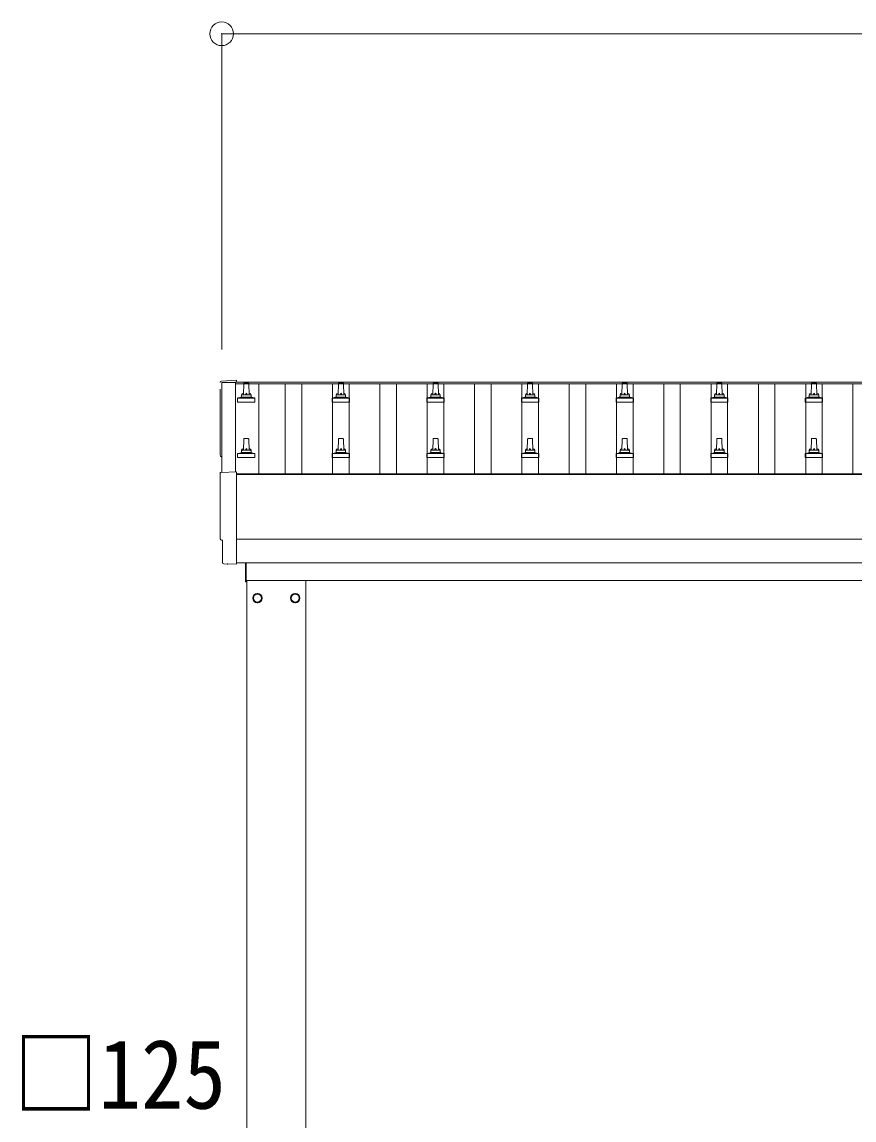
# Model space of a CAD drawing. Units: millimetres at full size, sheet at 1:50; details may follow other scales. Extents: x -14053 to 14053, y -9700 to 9700.
# Drawn here: x -6688 to -4929, y -3807 to -1486 of the extents above; entities that cross this region are included whole.
import ezdxf
from ezdxf.enums import TextEntityAlignment as Align

# ---------------------------------------------------------------- set-up
doc = ezdxf.new("R2010")
doc.units = ezdxf.units.MM
doc.header["$LTSCALE"] = 50
doc.header["$PDMODE"] = 32
doc.header["$PDSIZE"] = 50
for name, color, linetype, lineweight in [('0-1_Defpoints', 4, 'Continuous', 9), ('0-3_SHAPE', 5, 'Continuous', 5), ('0-6_PARTS1', 6, 'Continuous', 9)]:
    doc.layers.add(name, color=color, linetype=linetype, lineweight=lineweight)
doc.styles.add('ＭＳ ゴシック', font='')
doc.styles.get('ＭＳ ゴシック').set_extended_font_data('MS Gothic')

msp = doc.modelspace()

# ---------------------------------------------------------------- linework, layer by layer
at = {"layer": '0-1_Defpoints'}
for p, q in [((-6266.3, -2245.07), (-6234.73, -2243.42)), ((-6265.73, -2438.47), (-6265.73, -2248.44)), ((-6236.73, -2247.47), (-6236.73, -2251.06)), ((-6236.73, -2247.47), (-3190.73, -2247.47)), ((-6234.73, -2243.42), (-6234.73, -2247.47)), ((-6236.73, -2251.06), (-3190.73, -2251.06)), ((-6234.73, -2441.08), (-3192.73, -2441.08)), ((-6234.73, -2442.97), (-3192.73, -2442.97)), ((-3192.73, -2579.22), (-6234.73, -2579.22)), ((-6254.36, -2632.07), (-6261.28, -2631.71)), ((-6234.73, -2629.05), (-3192.73, -2629.05)), ((-6234.73, -2631.07), (-6234.73, -2632.07)), ((-6215.73, -2669.45), (-6215.73, -2629.15)), ((-6213.73, -2629.15), (-6213.73, -2669.45)), ((-6213.73, -2666.95), (-3317.73, -2666.95)), ((-6212.73, -6166.95), (-6212.73, -2666.95)), ((-6087.73, -2666.95), (-6087.73, -6166.95)), ((-6213.73, -2669.45), (-6215.73, -2669.45)), ((-6181.63, -2703.7), (-6181.73, -2703.7)), ((-6181.63, -2704.2), (-6181.73, -2704.2)), ((-6118.82, -2703.7), (-6118.72, -2703.7)), ((-6118.82, -2704.2), (-6118.72, -2704.2))]:
    msp.add_line(p, q, dxfattribs=at)
for points in [[(-6265.73, -2248.44), (-6236.73, -2248.44), (-6236.73, -2436.96)], [(-6266.3, -2438.5), (-6234.73, -2436.85), (-6234.73, -2631.07)], [(-6264.12, -2628.72), (-6264.12, -2581.69), (-6264.72, -2581.69)], [(-6253.62, -2631.8), (-6252.95, -2631.17), (-6234.73, -2632.08)]]:
    msp.add_lwpolyline(points, dxfattribs=at)
for points in [[(-6190.23, -2694.13), (-6198.73, -2699.04), (-6198.73, -2708.86), (-6190.23, -2713.76), (-6181.73, -2708.86), (-6181.73, -2699.04)], [(-6110.23, -2694.13), (-6101.73, -2699.04), (-6101.73, -2708.86), (-6110.23, -2713.76), (-6118.73, -2708.86), (-6118.73, -2699.04)]]:
    msp.add_lwpolyline(points, close=True, dxfattribs=at)
for centre, radius in [((-6190.23, -2703.95), 10), ((-6190.23, -2703.95), 8.5), ((-6110.23, -2703.95), 10), ((-6110.23, -2703.95), 8.5)]:
    msp.add_circle(centre, radius, dxfattribs=at)
for centre, start, end in [((-6190.23, -2703.95), 171.25399, 188.74601), ((-6190.23, -2703.95), 111.25399, 128.74601), ((-6190.23, -2703.95), 231.25399, 248.74601), ((-6190.23, -2703.95), 51.25399, 68.74601), ((-6190.23, -2703.95), 291.25399, 308.74601), ((-6190.23, -2703.95), 1.66581, 8.74601), ((-6190.23, -2703.95), 351.25399, 358.33419), ((-6110.23, -2703.95), 171.25399, 178.33419), ((-6110.23, -2703.95), 181.66581, 188.74601), ((-6110.23, -2703.95), 111.25399, 128.74601), ((-6110.23, -2703.95), 231.25399, 248.74601), ((-6110.23, -2703.95), 51.25399, 68.74601), ((-6110.23, -2703.95), 291.25399, 308.74601), ((-6110.23, -2703.95), 351.25399, 8.74601)]:
    msp.add_arc(centre, 8.6, start, end, dxfattribs=at)
for centre, major_axis, ratio, start_param, end_param in [((-6266.14, -2248.07), (-3, 0), 0.99863, 4.7647489, 6.2979817), ((-11032, -2332.49), (4763.38, 0), 0.99863, 6.2686928, 6.2979817), ((-6264.72, -2401.49), (-4.41, 0), 0.99863, 6.2686928, 7.6252171), ((-6266.14, -2441.5), (-3, 0), 0.99863, 4.7647489, 6.2979817), ((-11032, -2508.29), (4763.38, 0), 0.99863, 6.2686928, 6.2979817), ((-6264.72, -2577.29), (-4.41, 0), 0.99863, 6.2686928, 7.8539816), ((-6261.11, -2628.71), (-2.18, -2.07), 0.9974, 5.5252311, 7.0411395), ((-6254.3, -2631.07), (-0.727, -0.69), 0.9974, 0.7579542, 1.5707963)]:
    msp.add_ellipse(centre, major_axis=major_axis, ratio=ratio, start_param=start_param, end_param=end_param, dxfattribs=at)
at = {"layer": '0-3_SHAPE'}
for p, q in [((-6219.73, -2273.99), (-6219, -2250.46)), ((-6218, -2249.49), (-6209.45, -2249.49)), ((-6208.45, -2250.46), (-6207.73, -2273.99)), ((-6019.73, -2273.99), (-6019, -2250.46)), ((-6018, -2249.49), (-6009.45, -2249.49)), ((-6008.45, -2250.46), (-6007.73, -2273.99)), ((-5819.73, -2273.99), (-5819, -2250.46)), ((-5818, -2249.49), (-5809.45, -2249.49)), ((-5808.45, -2250.46), (-5807.73, -2273.99)), ((-5619.73, -2273.99), (-5619, -2250.46)), ((-5618, -2249.49), (-5609.45, -2249.49)), ((-5608.45, -2250.46), (-5607.73, -2273.99)), ((-5419.73, -2273.99), (-5419, -2250.46)), ((-5418, -2249.49), (-5409.45, -2249.49)), ((-5408.45, -2250.46), (-5407.73, -2273.99)), ((-5219.73, -2273.99), (-5219, -2250.46)), ((-5218, -2249.49), (-5209.45, -2249.49)), ((-5208.45, -2250.46), (-5207.73, -2273.99)), ((-5019.73, -2273.99), (-5019, -2250.46)), ((-5018, -2249.49), (-5009.45, -2249.49)), ((-5008.45, -2250.46), (-5007.73, -2273.99)), ((-6223.73, -2278.2), (-6223.73, -2273.99)), ((-6222.73, -2273.99), (-6204.73, -2273.99)), ((-6203.73, -2278.2), (-6203.73, -2273.99)), ((-6023.73, -2278.2), (-6023.73, -2273.99)), ((-6022.73, -2273.99), (-6004.73, -2273.99)), ((-6003.73, -2278.2), (-6003.73, -2273.99)), ((-5823.73, -2278.2), (-5823.73, -2273.99)), ((-5822.73, -2273.99), (-5804.73, -2273.99)), ((-5803.73, -2278.2), (-5803.73, -2273.99)), ((-5623.73, -2278.2), (-5623.73, -2273.99)), ((-5622.73, -2273.99), (-5604.73, -2273.99)), ((-5603.73, -2278.2), (-5603.73, -2273.99)), ((-5423.73, -2278.2), (-5423.73, -2273.99)), ((-5422.73, -2273.99), (-5404.73, -2273.99)), ((-5403.73, -2278.2), (-5403.73, -2273.99)), ((-5223.73, -2278.2), (-5223.73, -2273.99)), ((-5222.73, -2273.99), (-5204.73, -2273.99)), ((-5203.73, -2278.2), (-5203.73, -2273.99)), ((-5023.73, -2278.2), (-5023.73, -2273.99)), ((-5022.73, -2273.99), (-5004.73, -2273.99)), ((-5003.73, -2278.2), (-5003.73, -2273.99)), ((-6231.98, -2289.49), (-6231.98, -2281.77)), ((-6195.48, -2289.49), (-6231.98, -2289.49)), ((-6231.6, -2280.99), (-6195.86, -2280.99)), ((-6231.21, -2280.8), (-6224.49, -2279.17)), ((-6224.11, -2278.99), (-6203.35, -2278.99)), ((-6196.24, -2280.8), (-6202.96, -2279.17)), ((-6195.48, -2289.49), (-6195.48, -2281.77)), ((-6031.98, -2289.49), (-6031.98, -2281.77)), ((-5995.48, -2289.49), (-6031.98, -2289.49)), ((-6031.6, -2280.99), (-5995.86, -2280.99)), ((-6031.21, -2280.8), (-6024.49, -2279.17)), ((-6024.11, -2278.99), (-6003.35, -2278.99)), ((-5996.24, -2280.8), (-6002.96, -2279.17)), ((-5995.48, -2289.49), (-5995.48, -2281.77)), ((-5831.98, -2289.49), (-5831.98, -2281.77)), ((-5795.48, -2289.49), (-5831.98, -2289.49)), ((-5831.6, -2280.99), (-5795.86, -2280.99)), ((-5831.21, -2280.8), (-5824.49, -2279.17)), ((-5824.11, -2278.99), (-5803.35, -2278.99)), ((-5796.24, -2280.8), (-5802.96, -2279.17)), ((-5795.48, -2289.49), (-5795.48, -2281.77)), ((-5631.98, -2289.49), (-5631.98, -2281.77)), ((-5595.48, -2289.49), (-5631.98, -2289.49)), ((-5631.6, -2280.99), (-5595.86, -2280.99)), ((-5631.21, -2280.8), (-5624.49, -2279.17)), ((-5624.11, -2278.99), (-5603.35, -2278.99)), ((-5596.24, -2280.8), (-5602.96, -2279.17)), ((-5595.48, -2289.49), (-5595.48, -2281.77)), ((-5431.98, -2289.49), (-5431.98, -2281.77)), ((-5395.48, -2289.49), (-5431.98, -2289.49)), ((-5431.6, -2280.99), (-5395.86, -2280.99)), ((-5431.21, -2280.8), (-5424.49, -2279.17)), ((-5424.11, -2278.99), (-5403.35, -2278.99)), ((-5396.24, -2280.8), (-5402.96, -2279.17)), ((-5395.48, -2289.49), (-5395.48, -2281.77)), ((-5231.98, -2289.49), (-5231.98, -2281.77)), ((-5195.48, -2289.49), (-5231.98, -2289.49)), ((-5231.6, -2280.99), (-5195.86, -2280.99)), ((-5231.21, -2280.8), (-5224.49, -2279.17)), ((-5224.11, -2278.99), (-5203.35, -2278.99)), ((-5196.24, -2280.8), (-5202.96, -2279.17)), ((-5195.48, -2289.49), (-5195.48, -2281.77)), ((-5031.98, -2289.49), (-5031.98, -2281.77)), ((-4995.48, -2289.49), (-5031.98, -2289.49)), ((-5031.6, -2280.99), (-4995.86, -2280.99)), ((-5031.21, -2280.8), (-5024.49, -2279.17)), ((-5024.11, -2278.99), (-5003.35, -2278.99)), ((-4996.24, -2280.8), (-5002.96, -2279.17)), ((-4995.48, -2289.49), (-4995.48, -2281.77)), ((-6218, -2366.82), (-6209.45, -2366.82)), ((-6018, -2366.82), (-6009.45, -2366.82)), ((-5818, -2366.82), (-5809.45, -2366.82)), ((-5618, -2366.82), (-5609.45, -2366.82)), ((-5418, -2366.82), (-5409.45, -2366.82)), ((-5218, -2366.82), (-5209.45, -2366.82)), ((-5018, -2366.82), (-5009.45, -2366.82)), ((-6219.73, -2391.32), (-6219, -2367.8)), ((-6208.45, -2367.8), (-6207.73, -2391.32)), ((-6019.73, -2391.32), (-6019, -2367.8)), ((-6008.45, -2367.8), (-6007.73, -2391.32)), ((-5819.73, -2391.32), (-5819, -2367.8)), ((-5808.45, -2367.8), (-5807.73, -2391.32)), ((-5619.73, -2391.32), (-5619, -2367.8)), ((-5608.45, -2367.8), (-5607.73, -2391.32)), ((-5419.73, -2391.32), (-5419, -2367.8)), ((-5408.45, -2367.8), (-5407.73, -2391.32)), ((-5219.73, -2391.32), (-5219, -2367.8)), ((-5208.45, -2367.8), (-5207.73, -2391.32)), ((-5019.73, -2391.32), (-5019, -2367.8)), ((-5008.45, -2367.8), (-5007.73, -2391.32)), ((-6231.98, -2406.82), (-6231.98, -2399.11)), ((-6195.48, -2406.82), (-6231.98, -2406.82)), ((-6231.6, -2398.32), (-6195.86, -2398.32)), ((-6231.21, -2398.14), (-6224.49, -2396.51)), ((-6224.11, -2396.32), (-6203.35, -2396.32)), ((-6223.73, -2395.54), (-6223.73, -2391.32)), ((-6222.73, -2391.32), (-6204.73, -2391.32)), ((-6203.73, -2395.54), (-6203.73, -2391.32)), ((-6196.24, -2398.14), (-6202.96, -2396.51)), ((-6195.48, -2406.82), (-6195.48, -2399.11)), ((-6031.98, -2406.82), (-6031.98, -2399.11)), ((-5995.48, -2406.82), (-6031.98, -2406.82)), ((-6031.6, -2398.32), (-5995.86, -2398.32)), ((-6031.21, -2398.14), (-6024.49, -2396.51)), ((-6024.11, -2396.32), (-6003.35, -2396.32)), ((-6023.73, -2395.54), (-6023.73, -2391.32)), ((-6022.73, -2391.32), (-6004.73, -2391.32)), ((-6003.73, -2395.54), (-6003.73, -2391.32)), ((-5996.24, -2398.14), (-6002.96, -2396.51)), ((-5995.48, -2406.82), (-5995.48, -2399.11)), ((-5831.98, -2406.82), (-5831.98, -2399.11)), ((-5795.48, -2406.82), (-5831.98, -2406.82)), ((-5831.6, -2398.32), (-5795.86, -2398.32)), ((-5831.21, -2398.14), (-5824.49, -2396.51)), ((-5824.11, -2396.32), (-5803.35, -2396.32)), ((-5823.73, -2395.54), (-5823.73, -2391.32)), ((-5822.73, -2391.32), (-5804.73, -2391.32)), ((-5803.73, -2395.54), (-5803.73, -2391.32)), ((-5796.24, -2398.14), (-5802.96, -2396.51)), ((-5795.48, -2406.82), (-5795.48, -2399.11)), ((-5631.98, -2406.82), (-5631.98, -2399.11)), ((-5595.48, -2406.82), (-5631.98, -2406.82)), ((-5631.6, -2398.32), (-5595.86, -2398.32)), ((-5631.21, -2398.14), (-5624.49, -2396.51)), ((-5624.11, -2396.32), (-5603.35, -2396.32)), ((-5623.73, -2395.54), (-5623.73, -2391.32)), ((-5622.73, -2391.32), (-5604.73, -2391.32)), ((-5603.73, -2395.54), (-5603.73, -2391.32)), ((-5596.24, -2398.14), (-5602.96, -2396.51)), ((-5595.48, -2406.82), (-5595.48, -2399.11)), ((-5431.98, -2406.82), (-5431.98, -2399.11)), ((-5395.48, -2406.82), (-5431.98, -2406.82)), ((-5431.6, -2398.32), (-5395.86, -2398.32)), ((-5431.21, -2398.14), (-5424.49, -2396.51)), ((-5424.11, -2396.32), (-5403.35, -2396.32)), ((-5423.73, -2395.54), (-5423.73, -2391.32)), ((-5422.73, -2391.32), (-5404.73, -2391.32)), ((-5403.73, -2395.54), (-5403.73, -2391.32)), ((-5396.24, -2398.14), (-5402.96, -2396.51)), ((-5395.48, -2406.82), (-5395.48, -2399.11)), ((-5231.98, -2406.82), (-5231.98, -2399.11)), ((-5195.48, -2406.82), (-5231.98, -2406.82)), ((-5231.6, -2398.32), (-5195.86, -2398.32)), ((-5231.21, -2398.14), (-5224.49, -2396.51)), ((-5224.11, -2396.32), (-5203.35, -2396.32)), ((-5223.73, -2395.54), (-5223.73, -2391.32)), ((-5222.73, -2391.32), (-5204.73, -2391.32)), ((-5203.73, -2395.54), (-5203.73, -2391.32)), ((-5196.24, -2398.14), (-5202.96, -2396.51)), ((-5195.48, -2406.82), (-5195.48, -2399.11)), ((-5031.98, -2406.82), (-5031.98, -2399.11)), ((-4995.48, -2406.82), (-5031.98, -2406.82)), ((-5031.6, -2398.32), (-4995.86, -2398.32)), ((-5031.21, -2398.14), (-5024.49, -2396.51)), ((-5024.11, -2396.32), (-5003.35, -2396.32)), ((-5023.73, -2395.54), (-5023.73, -2391.32)), ((-5022.73, -2391.32), (-5004.73, -2391.32)), ((-5003.73, -2395.54), (-5003.73, -2391.32)), ((-4996.24, -2398.14), (-5002.96, -2396.51)), ((-4995.48, -2406.82), (-4995.48, -2399.11))]:
    msp.add_line(p, q, dxfattribs=at)
at = {"layer": '0-3_SHAPE', "color": 4, "lineweight": 9}
for p, q in [((-6187.23, -2251.06), (-6187.23, -2441.08)), ((-6131.23, -2441.08), (-6131.23, -2251.06)), ((-6096.23, -2441.08), (-6096.23, -2251.06)), ((-6031.23, -2441.08), (-6031.23, -2251.06)), ((-5996.23, -2441.08), (-5996.23, -2251.06)), ((-5931.23, -2441.08), (-5931.23, -2251.06)), ((-5896.23, -2441.08), (-5896.23, -2251.06)), ((-5831.23, -2441.08), (-5831.23, -2251.06)), ((-5796.23, -2441.08), (-5796.23, -2251.06)), ((-5731.23, -2441.08), (-5731.23, -2251.06)), ((-5696.23, -2441.08), (-5696.23, -2251.06)), ((-5631.23, -2441.08), (-5631.23, -2251.06)), ((-5596.23, -2441.08), (-5596.23, -2251.06)), ((-5531.23, -2441.08), (-5531.23, -2251.06)), ((-5496.23, -2441.08), (-5496.23, -2251.06)), ((-5431.23, -2441.08), (-5431.23, -2251.06)), ((-5396.23, -2441.08), (-5396.23, -2251.06)), ((-5331.23, -2441.08), (-5331.23, -2251.06)), ((-5296.23, -2441.08), (-5296.23, -2251.06)), ((-5231.23, -2441.08), (-5231.23, -2251.06)), ((-5196.23, -2441.08), (-5196.23, -2251.06)), ((-5131.23, -2441.08), (-5131.23, -2251.06)), ((-5096.23, -2441.08), (-5096.23, -2251.06)), ((-5031.23, -2441.08), (-5031.23, -2251.06)), ((-4996.23, -2441.08), (-4996.23, -2251.06)), ((-4931.23, -2441.08), (-4931.23, -2251.06))]:
    msp.add_line(p, q, dxfattribs=at)
at = {"layer": '0-3_SHAPE'}
for centre, radius, start, end in [((-6218, -2250.49), 1, 90, 178.60509), ((-6209.45, -2250.49), 1, 1.39491, 90), ((-6018, -2250.49), 1, 90, 178.60509), ((-6009.45, -2250.49), 1, 1.39491, 90), ((-5818, -2250.49), 1, 90, 178.60509), ((-5809.45, -2250.49), 1, 1.39491, 90), ((-5618, -2250.49), 1, 90, 178.60509), ((-5609.45, -2250.49), 1, 1.39491, 90), ((-5418, -2250.49), 1, 90, 178.60509), ((-5409.45, -2250.49), 1, 1.39491, 90), ((-5218, -2250.49), 1, 90, 178.60509), ((-5209.45, -2250.49), 1, 1.39491, 90), ((-5018, -2250.49), 1, 90, 178.60509), ((-5009.45, -2250.49), 1, 1.39491, 90), ((-6219.64, -2274.62), 4.13, 90, 171.17633), ((-6222.73, -2274.99), 1, 90, 180), ((-6210.39, -2273.99), 4.83, 133.60282, 180), ((-6217.06, -2273.99), 4.83, 0, 46.39718), ((-6207.81, -2274.62), 4.13, 8.82367, 90), ((-6204.73, -2274.99), 1, 0, 90), ((-6019.64, -2274.62), 4.13, 90, 171.17633), ((-6022.73, -2274.99), 1, 90, 180), ((-6010.39, -2273.99), 4.83, 133.60282, 180), ((-6017.06, -2273.99), 4.83, 0, 46.39718), ((-6007.81, -2274.62), 4.13, 8.82367, 90), ((-6004.73, -2274.99), 1, 0, 90), ((-5819.64, -2274.62), 4.13, 90, 171.17633), ((-5822.73, -2274.99), 1, 90, 180), ((-5810.39, -2273.99), 4.83, 133.60282, 180), ((-5817.06, -2273.99), 4.83, 0, 46.39718), ((-5807.81, -2274.62), 4.13, 8.82367, 90), ((-5804.73, -2274.99), 1, 0, 90), ((-5619.64, -2274.62), 4.13, 90, 171.17633), ((-5622.73, -2274.99), 1, 90, 180), ((-5610.39, -2273.99), 4.83, 133.60282, 180), ((-5617.06, -2273.99), 4.83, 0, 46.39718), ((-5607.81, -2274.62), 4.13, 8.82367, 90), ((-5604.73, -2274.99), 1, 0, 90), ((-5419.64, -2274.62), 4.13, 90, 171.17633), ((-5422.73, -2274.99), 1, 90, 180), ((-5410.39, -2273.99), 4.83, 133.60282, 180), ((-5417.06, -2273.99), 4.83, 0, 46.39718), ((-5407.81, -2274.62), 4.13, 8.82367, 90), ((-5404.73, -2274.99), 1, 0, 90), ((-5219.64, -2274.62), 4.13, 90, 171.17633), ((-5222.73, -2274.99), 1, 90, 180), ((-5210.39, -2273.99), 4.83, 133.60282, 180), ((-5217.06, -2273.99), 4.83, 0, 46.39718), ((-5207.81, -2274.62), 4.13, 8.82367, 90), ((-5204.73, -2274.99), 1, 0, 90), ((-5019.64, -2274.62), 4.13, 90, 171.17633), ((-5022.73, -2274.99), 1, 90, 180), ((-5010.39, -2273.99), 4.83, 133.60282, 180), ((-5017.06, -2273.99), 4.83, 0, 46.39718), ((-5007.81, -2274.62), 4.13, 8.82367, 90), ((-5004.73, -2274.99), 1, 0, 90), ((-6230.98, -2281.77), 1, 103.62699, 180), ((-6224.73, -2278.2), 1, 283.62699, 0), ((-6202.73, -2278.2), 1, 180, 256.37301), ((-6196.48, -2281.77), 1, 0, 76.37301), ((-6030.98, -2281.77), 1, 103.62699, 180), ((-6024.73, -2278.2), 1, 283.62699, 0), ((-6002.73, -2278.2), 1, 180, 256.37301), ((-5996.48, -2281.77), 1, 0, 76.37301), ((-5830.98, -2281.77), 1, 103.62699, 180), ((-5824.73, -2278.2), 1, 283.62699, 0), ((-5802.73, -2278.2), 1, 180, 256.37301), ((-5796.48, -2281.77), 1, 0, 76.37301), ((-5630.98, -2281.77), 1, 103.62699, 180), ((-5624.73, -2278.2), 1, 283.62699, 0), ((-5602.73, -2278.2), 1, 180, 256.37301), ((-5596.48, -2281.77), 1, 0, 76.37301), ((-5430.98, -2281.77), 1, 103.62699, 180), ((-5424.73, -2278.2), 1, 283.62699, 0), ((-5402.73, -2278.2), 1, 180, 256.37301), ((-5396.48, -2281.77), 1, 0, 76.37301), ((-5230.98, -2281.77), 1, 103.62699, 180), ((-5224.73, -2278.2), 1, 283.62699, 0), ((-5202.73, -2278.2), 1, 180, 256.37301), ((-5196.48, -2281.77), 1, 0, 76.37301), ((-5030.98, -2281.77), 1, 103.62699, 180), ((-5024.73, -2278.2), 1, 283.62699, 0), ((-5002.73, -2278.2), 1, 180, 256.37301), ((-4996.48, -2281.77), 1, 0, 76.37301), ((-6218, -2367.82), 1, 90, 178.60509), ((-6209.45, -2367.82), 1, 1.39491, 90), ((-6018, -2367.82), 1, 90, 178.60509), ((-6009.45, -2367.82), 1, 1.39491, 90), ((-5818, -2367.82), 1, 90, 178.60509), ((-5809.45, -2367.82), 1, 1.39491, 90), ((-5618, -2367.82), 1, 90, 178.60509), ((-5609.45, -2367.82), 1, 1.39491, 90), ((-5418, -2367.82), 1, 90, 178.60509), ((-5409.45, -2367.82), 1, 1.39491, 90), ((-5218, -2367.82), 1, 90, 178.60509), ((-5209.45, -2367.82), 1, 1.39491, 90), ((-5018, -2367.82), 1, 90, 178.60509), ((-5009.45, -2367.82), 1, 1.39491, 90), ((-6219.64, -2391.96), 4.13, 90, 171.17633), ((-6210.39, -2391.32), 4.83, 133.60282, 180), ((-6217.06, -2391.32), 4.83, 0, 46.39718), ((-6207.81, -2391.96), 4.13, 8.82367, 90), ((-6019.64, -2391.96), 4.13, 90, 171.17633), ((-6010.39, -2391.32), 4.83, 133.60282, 180), ((-6017.06, -2391.32), 4.83, 0, 46.39718), ((-6007.81, -2391.96), 4.13, 8.82367, 90), ((-5819.64, -2391.96), 4.13, 90, 171.17633), ((-5810.39, -2391.32), 4.83, 133.60282, 180), ((-5817.06, -2391.32), 4.83, 0, 46.39718), ((-5807.81, -2391.96), 4.13, 8.82367, 90), ((-5619.64, -2391.96), 4.13, 90, 171.17633), ((-5610.39, -2391.32), 4.83, 133.60282, 180), ((-5617.06, -2391.32), 4.83, 0, 46.39718), ((-5607.81, -2391.96), 4.13, 8.82367, 90), ((-5419.64, -2391.96), 4.13, 90, 171.17633), ((-5410.39, -2391.32), 4.83, 133.60282, 180), ((-5417.06, -2391.32), 4.83, 0, 46.39718), ((-5407.81, -2391.96), 4.13, 8.82367, 90), ((-5219.64, -2391.96), 4.13, 90, 171.17633), ((-5210.39, -2391.32), 4.83, 133.60282, 180), ((-5217.06, -2391.32), 4.83, 0, 46.39718), ((-5207.81, -2391.96), 4.13, 8.82367, 90), ((-5019.64, -2391.96), 4.13, 90, 171.17633), ((-5010.39, -2391.32), 4.83, 133.60282, 180), ((-5017.06, -2391.32), 4.83, 0, 46.39718), ((-5007.81, -2391.96), 4.13, 8.82367, 90), ((-6230.98, -2399.11), 1, 103.62699, 180), ((-6224.73, -2395.54), 1, 283.62699, 0), ((-6222.73, -2392.32), 1, 90, 180), ((-6204.73, -2392.32), 1, 0, 90), ((-6202.73, -2395.54), 1, 180, 256.37301), ((-6196.48, -2399.11), 1, 0, 76.37301), ((-6030.98, -2399.11), 1, 103.62699, 180), ((-6024.73, -2395.54), 1, 283.62699, 0), ((-6022.73, -2392.32), 1, 90, 180), ((-6004.73, -2392.32), 1, 0, 90), ((-6002.73, -2395.54), 1, 180, 256.37301), ((-5996.48, -2399.11), 1, 0, 76.37301), ((-5830.98, -2399.11), 1, 103.62699, 180), ((-5824.73, -2395.54), 1, 283.62699, 0), ((-5822.73, -2392.32), 1, 90, 180), ((-5804.73, -2392.32), 1, 0, 90), ((-5802.73, -2395.54), 1, 180, 256.37301), ((-5796.48, -2399.11), 1, 0, 76.37301), ((-5630.98, -2399.11), 1, 103.62699, 180), ((-5624.73, -2395.54), 1, 283.62699, 0), ((-5622.73, -2392.32), 1, 90, 180), ((-5604.73, -2392.32), 1, 0, 90), ((-5602.73, -2395.54), 1, 180, 256.37301), ((-5596.48, -2399.11), 1, 0, 76.37301), ((-5430.98, -2399.11), 1, 103.62699, 180), ((-5424.73, -2395.54), 1, 283.62699, 0), ((-5422.73, -2392.32), 1, 90, 180), ((-5404.73, -2392.32), 1, 0, 90), ((-5402.73, -2395.54), 1, 180, 256.37301), ((-5396.48, -2399.11), 1, 0, 76.37301), ((-5230.98, -2399.11), 1, 103.62699, 180), ((-5224.73, -2395.54), 1, 283.62699, 0), ((-5222.73, -2392.32), 1, 90, 180), ((-5204.73, -2392.32), 1, 0, 90), ((-5202.73, -2395.54), 1, 180, 256.37301), ((-5196.48, -2399.11), 1, 0, 76.37301), ((-5030.98, -2399.11), 1, 103.62699, 180), ((-5024.73, -2395.54), 1, 283.62699, 0), ((-5022.73, -2392.32), 1, 90, 180), ((-5004.73, -2392.32), 1, 0, 90), ((-5002.73, -2395.54), 1, 180, 256.37301), ((-4996.48, -2399.11), 1, 0, 76.37301)]:
    msp.add_arc(centre, radius, start, end, dxfattribs=at)
at = {"layer": '0-6_PARTS1'}
for q in [(-6265.73, -2178.24), (-3161.73, -1511.29)]:
    msp.add_line((-6265.73, -1511.29), q, dxfattribs=at)
msp.add_point((-6265.73, -1511.29), dxfattribs=at)

# ---------------------------------------------------------------- texts
at = {"layer": '0-6_PARTS1', "color": 7, "style": 'ＭＳ ゴシック', "width": 0.9}
msp.add_text('□125', height=146.6, dxfattribs=at).set_placement((-6705.95, -3826.87), align=Align.BOTTOM_LEFT)

doc.saveas('drawing.dxf')
